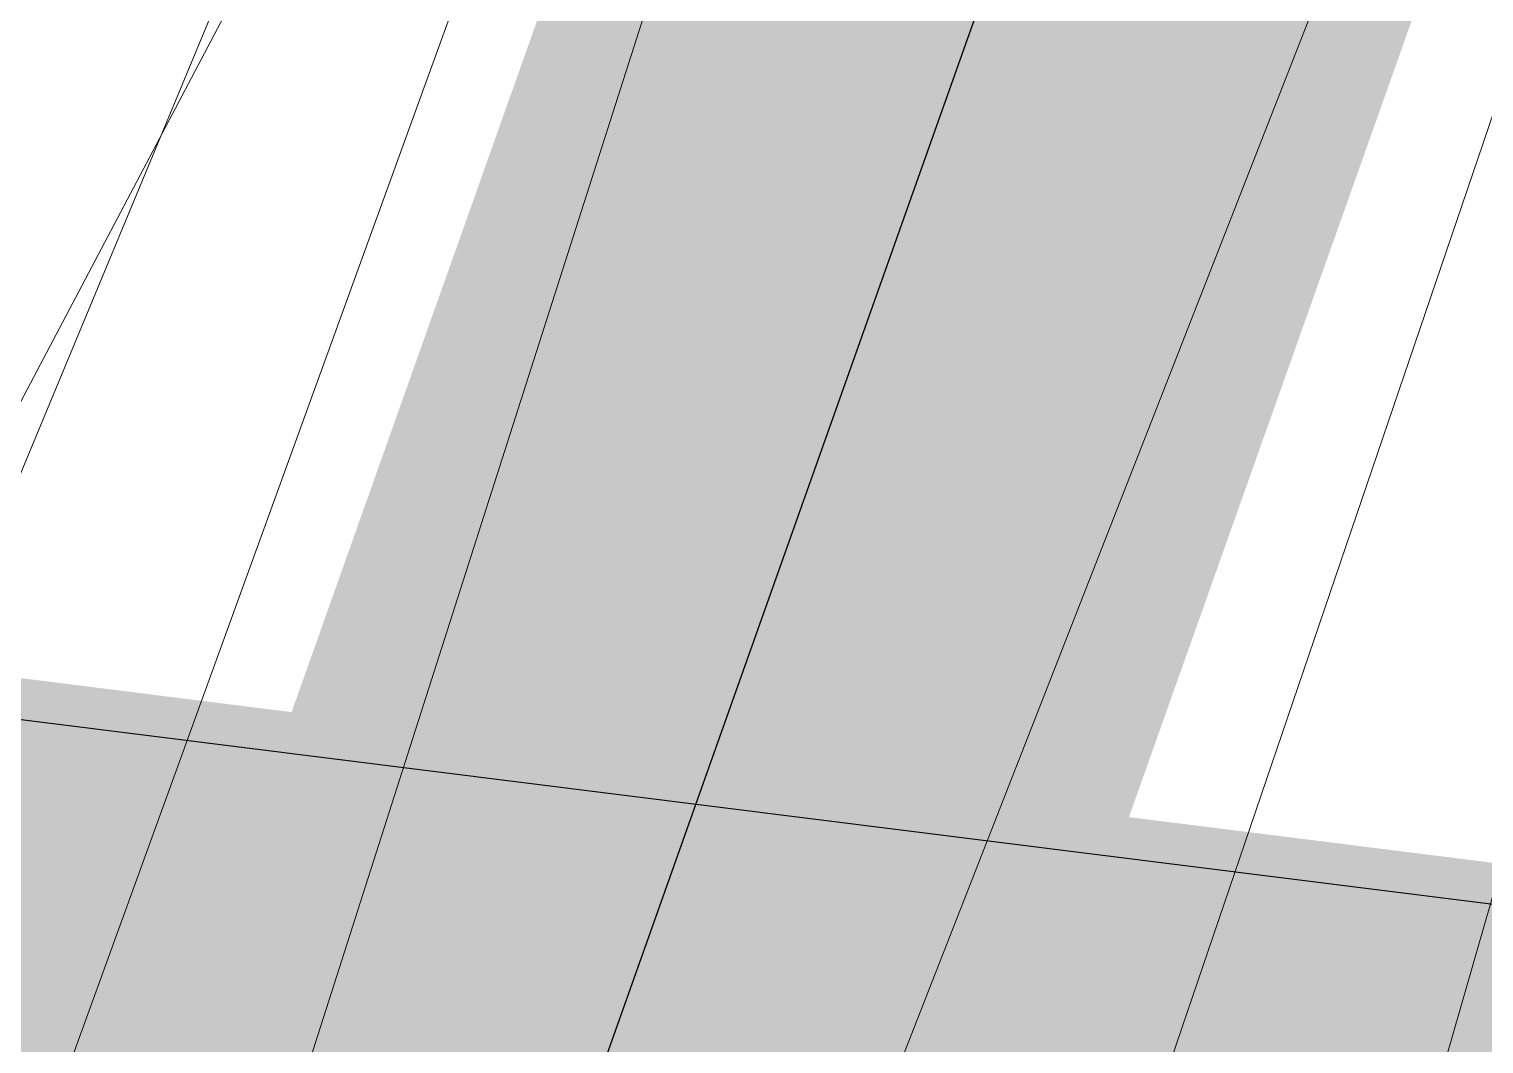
# Model space of a CAD drawing. Header units: metres. Extents: x -4 to 509425, y 7549 to 4732445.
# Drawn here: x 476019.26 to 476036.91, y 4719795.56 to 4719807.86 of the extents above; entities that cross this region are included whole.
import ezdxf

# ---------------------------------------------------------------- set-up
doc = ezdxf.new("R2010")
doc.units = ezdxf.units.M
doc.header["$LTSCALE"] = 0.01
doc.header["$MEASUREMENT"] = 0
doc.layers.get('0').update_dxf_attribs({"lineweight": 0})
doc.layers.add('_SUBESTACIÓN', color=1, linetype='Continuous')
doc.layers.add('NUDO GAROÑA', color=211, linetype='Continuous')
doc.layers.add('LINEA LA VID-EL CARRASCAL EXISTENTE', color=255, linetype='Continuous', lineweight=0)
doc.layers.add('VCRB LINEA ENTRONQUE', color=7, linetype='Continuous', lineweight=0)

msp = doc.modelspace()

# ---------------------------------------------------------------- hatches: boundary and pattern name
at = {"layer": '_SUBESTACIÓN', "transparency": 33554559}
h = msp.add_hatch(color=1, dxfattribs=at)
h.dxf.hatch_style = 1
h.paths.add_polyline_path([(475968.64, 4719805.825), (476089.939, 4719790.615), (476078.169, 4719696.74), (475956.869, 4719711.95)])

# ---------------------------------------------------------------- linework, layer by layer
at = {"color": 252, "linetype": 'Continuous'}
for p, q in [((476044.247, 4719862.795), (476009.41, 4719779.036)), ((476044.247, 4719862.795), (476013.659, 4719778.509)), ((476044.247, 4719862.795), (476017.051, 4719777.804)), ((476049.497, 4719860.846), (476006.609, 4719779.557)), ((476054.747, 4719858.897), (476022.786, 4719777.35)), ((476054.747, 4719858.897), (476026.81, 4719776.831)), ((476054.747, 4719858.897), (476030.912, 4719776.143))]:
    msp.add_line(p, q, dxfattribs=at)
at = {"layer": '_SUBESTACIÓN', "color": 1}
msp.add_lwpolyline([(475968.64, 4719805.825), (476089.939, 4719790.615), (476082.477, 4719731.1)], dxfattribs=at)
at = {"layer": 'LINEA LA VID-EL CARRASCAL EXISTENTE', "const_width": 0.25}
msp.add_lwpolyline([(476020.09, 4719778), (476049.497, 4719860.846), (476187.49, 4720232.522), (476351.145, 4720779.606), (476312.498, 4721152.491), (477107.96, 4723049.845)], dxfattribs=at)
at = {"layer": 'NUDO GAROÑA', "color": 1}
msp.add_lwpolyline([(476020.09, 4719778), (476049.497, 4719860.846), (476149.675, 4720130.669)], dxfattribs=at)
at = {"layer": 'NUDO GAROÑA', "color": 1, "const_width": 10}
for points in [[(476020.09, 4719778), (476049.493, 4719860.79)], [(475968.088, 4719801.356), (476089.38, 4719786.15), (476082.478, 4719731.1)]]:
    msp.add_lwpolyline(points, dxfattribs=at)
at = {"layer": 'VCRB LINEA ENTRONQUE', "color": 143, "true_color": 0x7aafdf, "const_width": 0.25}
msp.add_lwpolyline([(476020.09, 4719778), (476049.497, 4719860.846), (476187.49, 4720232.522), (476351.145, 4720779.606), (476312.498, 4721152.491), (477107.96, 4723049.845)], dxfattribs=at)
msp.add_lwpolyline([(476020.09, 4719778), (476049.497, 4719860.846), (476187.49, 4720232.522), (476351.145, 4720779.606), (476312.498, 4721152.491), (477107.96, 4723049.845)], dxfattribs=at)

doc.saveas('drawing.dxf')
